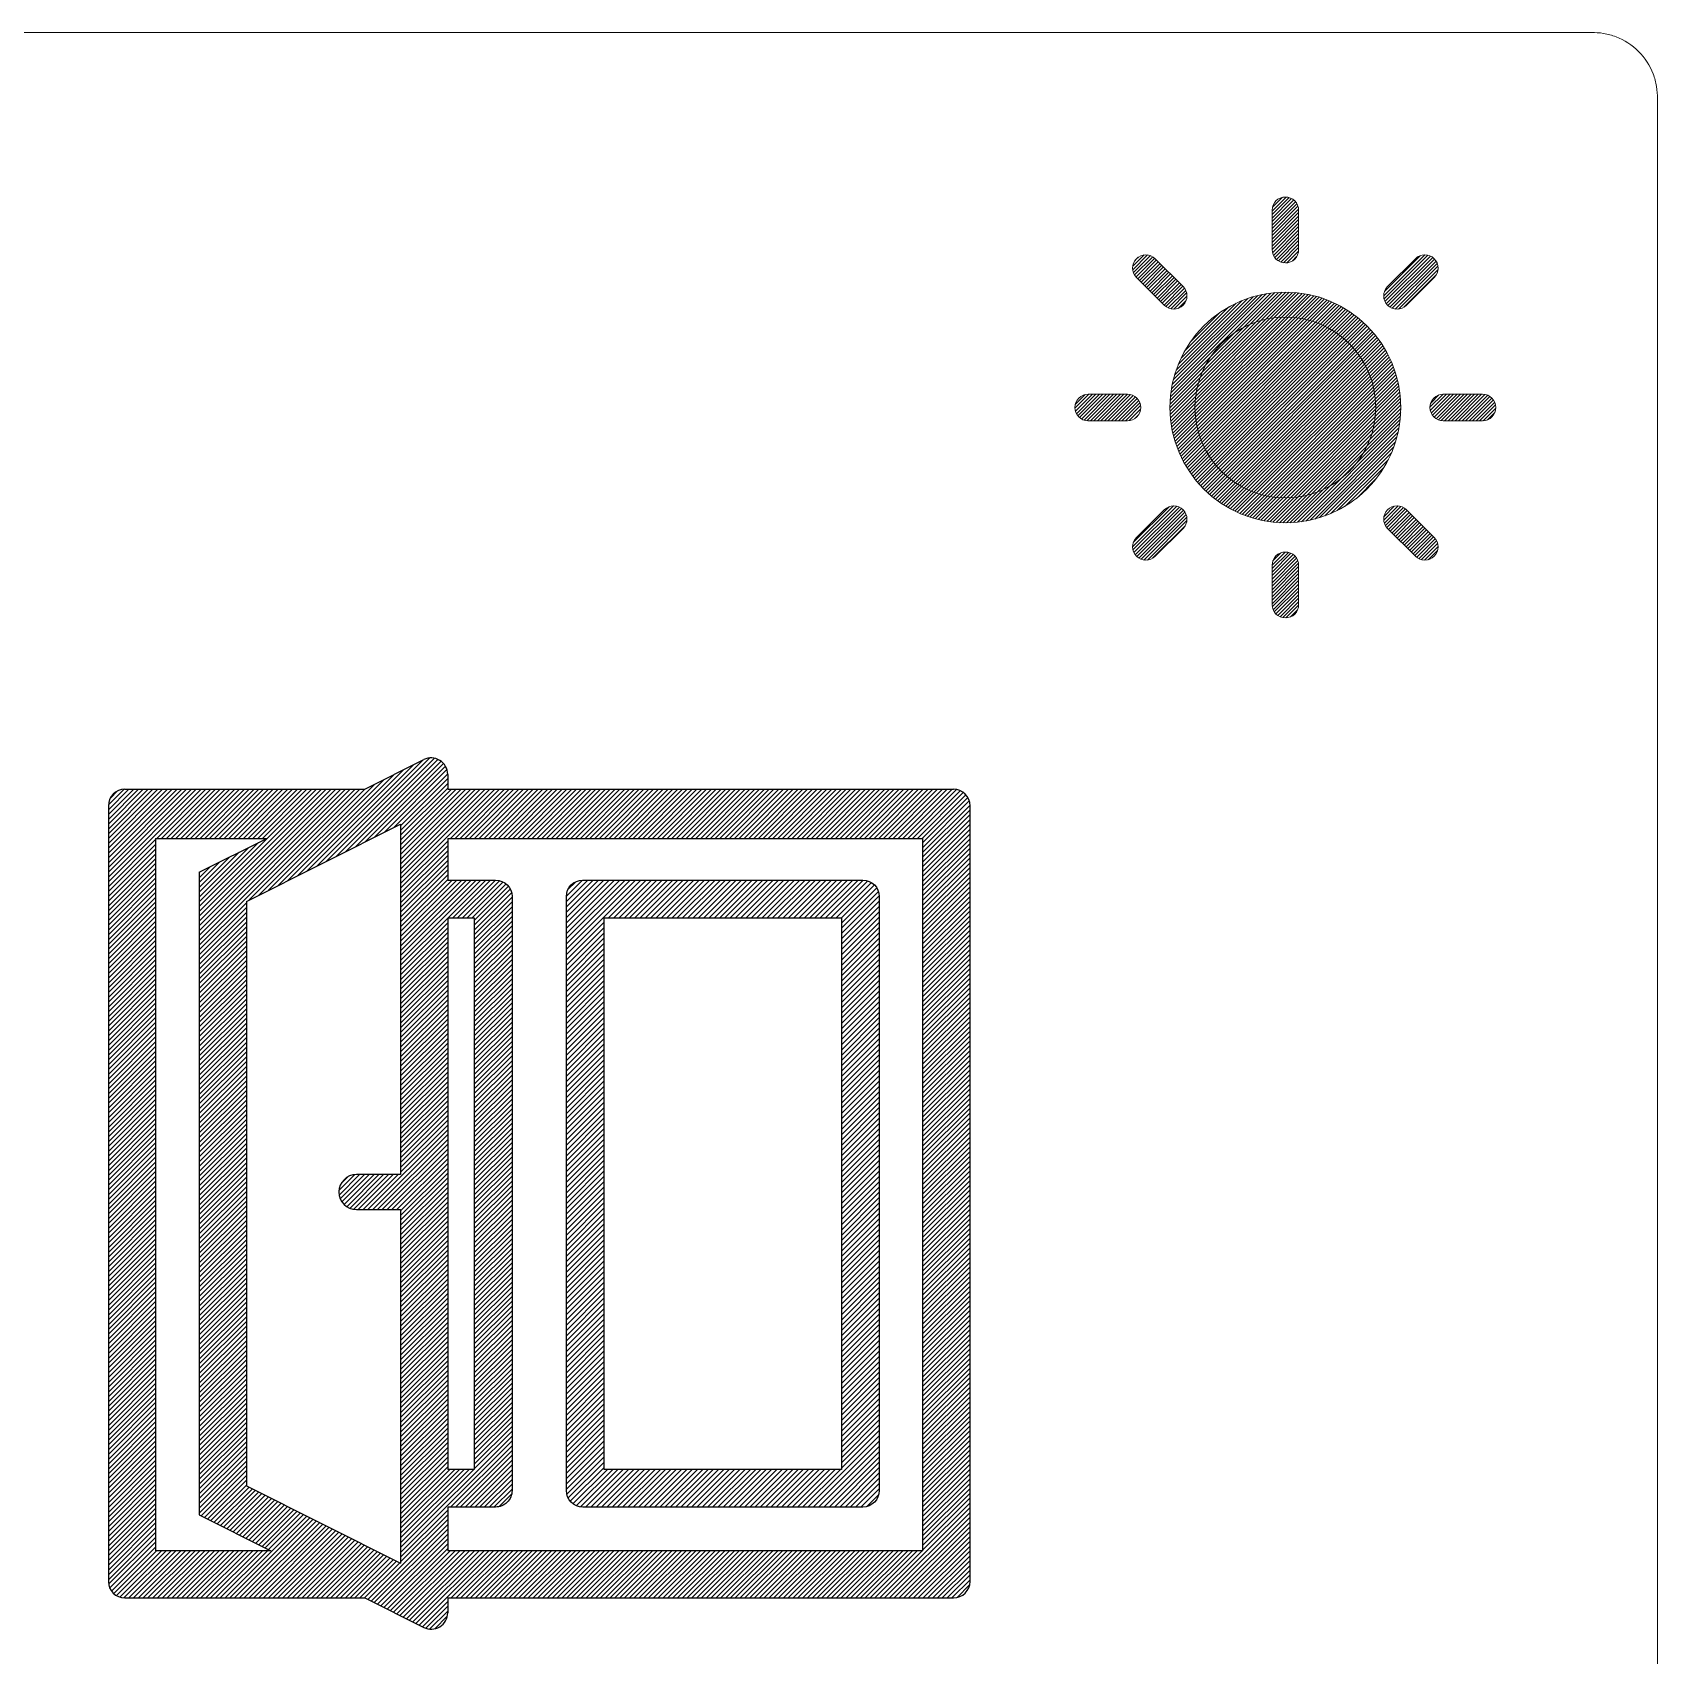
# Model space of a CAD drawing. Header units: inches. Extents: x -244 to 524, y 600 to 1121.
# Drawn here: x -165.38 to -135.37, y 940.57 to 970.56 of the extents above; entities that cross this region are included whole.
import ezdxf

# ---------------------------------------------------------------- set-up
doc = ezdxf.new("R2010")
doc.units = ezdxf.units.IN
doc.layers.add('1', color=7, linetype='Continuous', true_color=0xffffff)

msp = doc.modelspace()

# ---------------------------------------------------------------- hatches: boundary and pattern name
h = msp.add_hatch()
h.set_pattern_fill('ANSI31', color=256, scale=0.0144233040814015)
h.set_pattern_definition([(44.99999999999999, (-8550.873643385103, 1391.9566448506), (-0.03238124119076188, 0.03238124119076185), [])])
edge = h.paths.add_edge_path()
edge.add_arc((-139.6655784118657, 961.0552954636373), 0.2451961693945245, 314.9999999998824, 405.0000000001193)
edge.add_line((-139.4921985377662, 961.2286753377376), (-140.0060094402375, 961.7424862402105))
edge.add_arc((-140.179389314338, 961.5691063661105), 0.2451961693950068, 44.9999999998816, 135.0000000001184)
edge.add_arc((-140.1793893143394, 961.569106366115), 0.2451961693909246, 135.0000000006191, 225.0000000004344)
edge.add_line((-140.3527691884354, 961.3957264920165), (-139.8389582859544, 960.8819155895445))
edge.add_arc((-139.6655784118567, 961.0552954636366), 0.2451961693876446, 224.9999999990825, 314.9999999985147)
edge = h.paths.add_edge_path()
edge.add_arc((-144.8169223068859, 966.2066393586659), 0.2451961693893328, 135.0000000016177, 225.0000000010498)
edge.add_line((-144.9903021809789, 966.0332594845667), (-144.4764912785108, 965.5194485820908))
edge.add_arc((-144.3031114044085, 965.6928284561868), 0.2451961693936578, 224.9999999989661, 314.9999999987814)
edge.add_arc((-144.3031114044127, 965.6928284561843), 0.245196169394846, 314.9999999998824, 405.0000000001193)
edge.add_line((-144.129731530313, 965.8662083302846), (-144.6435424327858, 966.380019232757))
edge.add_arc((-144.8169223068864, 966.2066393586573), 0.2451961693950872, 44.9999999998816, 135.0000000001184)
edge = h.paths.add_edge_path()
edge.add_arc((-144.8169223068839, 961.0552954636345), 0.2451961693927559, 224.9999999995819, 314.9999999998187)
edge.add_line((-144.6435424327858, 960.8819155895352), (-144.129731530313, 961.3957264920076))
edge.add_arc((-144.3031114044136, 961.569106366109), 0.2451961693961323, 314.9999999998824, 405.0000000001193)
edge.add_arc((-144.3031114044077, 961.5691063661067), 0.2451961693936578, 45.0000000014824, 135.0000000012977)
edge.add_line((-144.4764912785108, 961.7424862402021), (-144.9903021809789, 961.2286753377269))
edge.add_arc((-144.8169223068847, 961.0552954636296), 0.2451961693886897, 134.9999999994958, 224.9999999989279)
edge = h.paths.add_edge_path()
edge.add_arc((-139.6655784118589, 966.2066393586547), 0.245196169391021, 45.00000000152372, 135.0000000009559)
edge.add_line((-139.8389582859592, 966.3800192327493), (-140.3527691884322, 965.8662083302769))
edge.add_arc((-140.1793893143382, 965.6928284561769), 0.2451961693904422, 134.9999999990404, 224.9999999988557)
edge.add_arc((-140.1793893143377, 965.692828456183), 0.2451961693950068, 224.9999999997697, 315.0000000000065)
edge.add_line((-140.0060094402375, 965.5194485820829), (-139.4921985377662, 966.0332594845553))
edge.add_arc((-139.6655784118662, 966.2066393586559), 0.2451961693953283, 314.9999999998824, 405.0000000001193)
edge = h.paths.add_edge_path()
edge.add_arc((-138.5987001589823, 963.6309674111468), 0.245196169396086, 8.08342382828765e-11, 90.00000000031764)
edge.add_line((-138.5987001589837, 963.876163580543), (-139.325338505759, 963.876163580543))
edge.add_arc((-139.3253385057564, 963.6309674111508), 0.245196169392107, 90.00000000061294, 180.0000000008498)
edge.add_arc((-139.3253385057608, 963.6309674111498), 0.2451961693876656, 180.0000000006112, 270.0000000004265)
edge.add_line((-139.325338505759, 963.3857712417622), (-138.5987001589837, 963.3857712417647))
edge.add_arc((-138.5987001589775, 963.6309674111558), 0.2451961693912139, 269.9999999985447, 359.9999999979768)
edge = h.paths.add_edge_path()
edge.add_arc((-145.8838005597748, 963.6309674111518), 0.2451961693872349, 180.000000001095, 270.0000000005271)
edge.add_line((-145.8838005597726, 963.3857712417646), (-145.1571622129925, 963.3857712417621))
edge.add_arc((-145.1571622129892, 963.6309674111512), 0.2451961693891435, 269.9999999992297, 359.9999999990451)
edge.add_arc((-145.1571622129937, 963.6309674111493), 0.2451961693935849, 359.9999999994972, 449.999999999734)
edge.add_line((-145.1571622129925, 963.8761635805429), (-145.8838005597695, 963.8761635805429))
edge.add_arc((-145.8838005597684, 963.6309674111492), 0.2451961693936417, 90.00000000025352, 180.0000000004904)
edge = h.paths.add_edge_path()
edge.add_arc((-142.2412503593733, 959.988417210757), 0.2451961693973365, 269.9999999992316, 359.9999999994683)
edge.add_line((-141.9960541899759, 959.9884172107547), (-141.9960541899759, 960.7150555575263))
edge.add_arc((-142.2412503593737, 960.7150555575245), 0.2451961693977913, 4.261931346081057e-10, 90.00000000066301)
edge.add_arc((-142.2412503593705, 960.7150555575316), 0.2451961693906783, 90.00000000142144, 180.0000000012367)
edge.add_line((-142.4864465287611, 960.7150555575263), (-142.486446528758, 959.9884172107531))
edge.add_arc((-142.2412503593693, 959.9884172107484), 0.245196169388656, 179.9999999988767, 269.9999999983089)
edge = h.paths.add_edge_path()
edge.add_arc((-142.2412503593695, 967.2735176115452), 0.2451961693884286, 90.00000000163878, 180.0000000010709)
edge.add_line((-142.486446528758, 967.2735176115406), (-142.4864465287611, 966.5468792647674))
edge.add_arc((-142.2412503593704, 966.5468792647621), 0.2451961693907919, 179.9999999987375, 269.9999999985528)
edge.add_arc((-142.2412503593738, 966.5468792647692), 0.245196169397905, 269.9999999993644, 359.9999999996011)
edge.add_line((-141.9960541899759, 966.5468792647674), (-141.9960541899759, 967.2735176115392))
edge.add_arc((-142.2412503593729, 967.2735176115367), 0.2451961693969955, 6.121528408678959e-10, 90.00000000084897)
edge = h.paths.add_edge_path()
edge.add_arc((-142.2412503593766, 963.6309674111471), 2.131010460711622, 0, 360.0000000000008)
edge = h.paths.add_edge_path(flags=16)
edge.add_arc((-142.2412503593766, 963.6309674111471), 1.669464730106773, -7.958078640513122e-13, 360, ccw=False)
h = msp.add_hatch()
h.set_pattern_fill('ANSI31', color=256, scale=0.0198)
h.set_pattern_definition([(45, (-24445.11322157467, 6042.631587237057), (-0.0444522677992923, 0.04445226779929231), [])])
h.paths.add_polyline_path([(-154.8220152848131, 954.203798438117), (-150.4382749776418, 954.203798438117), (-150.4382749776418, 944.0134517621854), (-154.8220152848131, 944.0134517621854)], flags=0)
edge = h.paths.add_edge_path(flags=0)
edge.add_line((-155.2140552848138, 954.9007584381164), (-150.0462349776412, 954.9007584381164))
edge.add_arc((-150.0462349776416, 954.5958384381179), 0.3049199999983556, -7.690914571867324e-11, 89.99999999992309, ccw=False)
edge.add_line((-149.7413149776432, 954.5958384381177), (-149.7413149776432, 943.6214117621847))
edge.add_arc((-150.046234977642, 943.6214117621839), 0.3049199999987648, -89.99999999984618, 1.538182914373465e-10, ccw=False)
edge.add_line((-150.0462349776412, 943.3164917621851), (-155.2140552848138, 943.3164917621851))
edge.add_arc((-155.2140552848146, 943.6214117621855), 0.304920000000402, 180.0000000001538, 270.00000000015376, ccw=False)
edge.add_line((-155.518975284815, 943.6214117621847), (-155.518975284815, 954.5958384381177))
edge.add_arc((-155.214055284815, 954.5958384381163), 0.3049199999999927, 89.99999999976927, 179.9999999997693, ccw=False)
edge = h.paths.add_edge_path(flags=16)
edge.add_line((-161.4289781007931, 943.71140787821), (-158.5819263291033, 942.282748840367))
edge.add_line((-158.5819263291033, 942.2827488403678), (-158.5819263291098, 948.8115484103587))
edge.add_line((-158.5819263291098, 948.8115484103587), (-159.3961271914559, 948.8115484103587))
edge.add_arc((-159.3961271914559, 949.1349672542456), 0.3234188438869296, 90, 270, ccw=False)
edge.add_line((-159.3961271914559, 949.4583860981326), (-158.5819263291098, 949.4583860981326))
edge.add_line((-158.5819263291098, 949.4583860981326), (-158.5819263291098, 955.9345013599377))
edge.add_line((-158.5819263291098, 955.9345013599377), (-161.4289781007964, 954.5058423220916))
edge.add_line((-161.4289781007964, 954.5058423220923), (-161.4289781007931, 943.7114078782124))
edge = h.paths.add_edge_path()
edge.add_line((-159.2423686861061, 941.6394260938141), (-158.1524036507236, 941.0924784006892))
edge.add_arc((-158.0156463291104, 941.3650103096189), 0.30492, 243.3523663310402, 360)
edge.add_line((-157.7107263291091, 941.3650103096189), (-157.7107263291091, 941.6394260938149))
edge.add_line((-157.7107263291091, 941.6394260938149), (-148.3691693092759, 941.6394260938149))
edge.add_arc((-148.3691693092792, 941.9443460938145), 0.3049199999990924, 270.0000000006774, 360.0000000003387)
edge.add_line((-148.0642493092779, 941.9443460938161), (-148.0642493093107, 956.2729041064879))
edge.add_arc((-148.3691693093119, 956.2729041064871), 0.30492, 1.302755197527456e-10, 90)
edge.add_line((-148.3691693093119, 956.5778241064875), (-157.7107263291124, 956.5778241064883))
edge.add_line((-157.7107263291091, 956.5778241064883), (-157.7107263291091, 956.8522398906875))
edge.add_arc((-158.0156463291104, 956.8522398906875), 0.30492, 0, 116.6476336689656)
edge.add_line((-158.1524036507236, 957.1247717996181), (-159.2423686861159, 956.5778241064842))
edge.add_line((-159.2423686861127, 956.577824106485), (-163.6723237691579, 956.5778241064867))
edge.add_arc((-163.6723237691579, 956.2729041064863), 0.30492, 90, 179.999999999987)
edge.add_line((-163.9772437691591, 956.2729041064863), (-163.9772437691624, 941.9443460938161))
edge.add_arc((-163.6723237691612, 941.9443460938145), 0.3049200000008931, 179.9999999996613, 269.9999999993225)
edge.add_line((-163.6723237691644, 941.6394260938149), (-159.2423686861061, 941.6394260938141))
h.paths.add_polyline_path([(-162.300178100797, 943.1738439430945), (-160.9785082672014, 942.5106260938164), (-163.1060437691617, 942.5106260938155), (-163.1060437691257, 955.6696264187137), (-161.0522377784132, 955.6696264187137), (-162.3001781007937, 955.043406257216)], flags=16)
edge = h.paths.add_edge_path(flags=16)
edge.add_line((-157.7107263291091, 943.3164917621851), (-157.7107263291091, 942.5106260938155))
edge.add_line((-157.7107263291059, 942.5106260938139), (-148.9354493092753, 942.5106260938155))
edge.add_line((-148.9354493092753, 942.5106260938155), (-148.9354493093113, 955.6696264187137))
edge.add_line((-148.9354493093113, 955.6696264187137), (-157.7107263291091, 955.6696264187137))
edge.add_line((-157.7107263291091, 955.6696264187137), (-157.7107263291091, 954.9007584381164))
edge.add_line((-157.7107263291091, 954.9007584381164), (-156.8274377936265, 954.9007584381164))
edge.add_arc((-156.8274377936253, 954.5958384381163), 0.3049199999999927, 2.3072743715601973e-10, 90.00000000023073, ccw=False)
edge.add_line((-156.5225177936253, 954.5958384381177), (-156.5225177936253, 943.6214117621847))
edge.add_arc((-156.8274377936257, 943.6214117621855), 0.304920000000402, 269.99999999984624, 359.99999999984624, ccw=False)
edge.add_line((-156.8274377936265, 943.3164917621851), (-157.7107263291091, 943.3164917621851))
h.paths.add_polyline_path([(-157.7107263291091, 954.203798438117), (-157.7107263291091, 944.0134517621854), (-157.2194777936271, 944.0134517621854), (-157.2194777936271, 954.203798438117)], flags=16)
h = msp.add_hatch()
h.set_pattern_fill('ANSI31', color=256, scale=0.02178)
h.set_pattern_definition([(45, (-28699.06002881795, 6551.387525076393), (-0.04889749457922154, 0.04889749457922155), [])])
h.paths.add_polyline_path([(-155.518975284815, 943.6214117621855, 0.4142135623730951), (-155.2140552848146, 943.3164917621851), (-150.046234977642, 943.3164917621851, 0.4142135623730951), (-149.7413149776432, 943.6214117621839), (-149.7413149776432, 954.5958384381179, 0.4142135623730952), (-150.0462349776416, 954.9007584381164), (-155.214055284815, 954.9007584381164, 0.4142135623730951), (-155.518975284815, 954.5958384381163)])
h.paths.add_polyline_path([(-154.8220152848131, 954.203798438117), (-150.4382749776418, 954.203798438117), (-150.4382749776418, 944.0134517621854), (-154.8220152848131, 944.0134517621854)], flags=16)

# ---------------------------------------------------------------- linework, layer by layer
for p, q in [((-159.2423686861159, 956.5778241064842), (-158.1524036507236, 957.1247717996181)), ((-157.7107263291091, 956.8522398906875), (-157.7107263291091, 956.5778241064883)), ((-163.6723237691579, 956.5778241064867), (-159.2423686861127, 956.577824106485)), ((-157.7107263291124, 956.5778241064883), (-148.3691693093119, 956.5778241064875)), ((-163.9772437691591, 956.2729041064863), (-163.9772437691624, 941.9443460938161)), ((-148.0642493092779, 941.9443460938161), (-148.0642493093107, 956.2729041064879)), ((-161.4289781007964, 954.5058423220916), (-158.5819263291098, 955.9345013599377)), ((-158.5819263291098, 955.9345013599377), (-158.5819263291098, 949.4583860981326)), ((-162.300178100797, 955.0434062572119), (-161.0522377784132, 955.6696264187137)), ((-157.7107263291091, 955.6696264187137), (-157.7107263291091, 954.9007584381164)), ((-162.3001781007937, 955.043406257216), (-162.300178100797, 943.1738439430904)), ((-161.4289781007964, 954.5058423220923), (-161.4289781007931, 943.7114078782124)), ((-157.7107263291091, 954.203798438117), (-157.7107263291091, 944.0134517621854)), ((-158.5819263291098, 948.8115484103587), (-158.5819263291033, 942.2827488403678)), ((-161.4289781007931, 943.71140787821), (-158.5819263291033, 942.282748840367)), ((-157.7107263291091, 943.3164917621851), (-157.7107263291091, 942.5106260938155)), ((-162.300178100797, 943.1738439430945), (-160.9785082672014, 942.5106260938164)), ((-160.9785082672014, 942.5106260938164), (-163.1060437691617, 942.5106260938155)), ((-148.9354493092753, 942.5106260938155), (-157.7107263291059, 942.5106260938139)), ((-163.6723237691644, 941.6394260938149), (-159.2423686861061, 941.6394260938141)), ((-159.2423686861061, 941.6394260938141), (-158.1524036507236, 941.0924784006892)), ((-157.7107263291091, 941.6394260938149), (-148.3691693092759, 941.6394260938149)), ((-157.7107263291091, 941.6394260938149), (-157.7107263291091, 941.3650103096189))]:
    msp.add_line(p, q)
at = {"lineweight": 5}
for points in [[(-142.2412503593766, 967.5187137809337, 0.4142135623701922), (-142.486446528758, 967.2735176115407), (-142.4864465287611, 966.5468792647675, 0.414213562372151), (-142.2412503593766, 966.3016830953713, 0.4142135623743056), (-141.9960541899759, 966.5468792647675), (-141.9960541899759, 967.2735176115393, 0.4142135623743056)], [(-144.990302180987, 966.3800192327571, 0.4142135623701922), (-144.9903021809789, 966.0332594845665), (-144.4764912785108, 965.5194485820907, 0.414213562372151), (-144.129731530313, 965.5194485820839, 0.4142135623743056), (-144.129731530313, 965.8662083302847), (-144.6435424327858, 966.3800192327571, 0.4142135623743056)], [(-139.4921985377662, 966.3800192327567, 0.4142135623701922), (-139.8389582859592, 966.3800192327492), (-140.3527691884322, 965.8662083302768, 0.414213562372151), (-140.3527691884385, 965.5194485820834, 0.4142135623743056), (-140.0060094402375, 965.5194485820828), (-139.4921985377662, 966.0332594845552, 0.4142135623743056)], [(-146.1289967291621, 963.6309674111471, 0.4142135623701922), (-145.8838005597726, 963.3857712417646), (-145.1571622129925, 963.3857712417621, 0.414213562372151), (-144.9119660436001, 963.6309674111471, 0.4142135623743056), (-145.1571622129925, 963.8761635805429), (-145.8838005597695, 963.8761635805429, 0.4142135623743056)], [(-138.3535039895862, 963.6309674111471, -0.4142135623701922), (-138.5987001589837, 963.3857712417646), (-139.325338505759, 963.3857712417621, -0.414213562372151), (-139.5705346751485, 963.6309674111471, -0.4142135623743056), (-139.325338505759, 963.8761635805429), (-138.5987001589837, 963.8761635805429, -0.4142135623743056)], [(-144.9903021809837, 960.8819155895371, -0.4142135623701922), (-144.9903021809789, 961.2286753377268), (-144.4764912785108, 961.742486240202, -0.414213562372151), (-144.129731530313, 961.7424862402104, -0.4142135623743056), (-144.129731530313, 961.3957264920077), (-144.6435424327858, 960.8819155895353, -0.4142135623743056)], [(-139.4921985377662, 960.8819155895371, -0.4142135623701922), (-139.8389582859544, 960.8819155895444), (-140.3527691884354, 961.3957264920164, -0.414213562372151), (-140.3527691884385, 961.7424862402104, -0.4142135623743056), (-140.0060094402375, 961.7424862402104), (-139.4921985377662, 961.2286753377375, -0.4142135623743056)], [(-142.2412503593766, 959.7432210413597, -0.4142135623701922), (-142.486446528758, 959.9884172107531), (-142.4864465287611, 960.7150555575263, -0.414213562372151), (-142.2412503593766, 960.9602517269223, -0.4142135623743056), (-141.9960541899759, 960.7150555575263), (-141.9960541899759, 959.9884172107547, -0.4142135623743056)]]:
    msp.add_lwpolyline(points, format="xyb", close=True, dxfattribs=at)
for points in [[(-163.1060437691257, 955.6696264187137), (-161.0522377784132, 955.6696264187129)], [(-163.1060437691257, 955.6696264187137), (-163.1060437691617, 942.5106260938155)], [(-157.7107263291091, 955.6696264187137), (-148.9354493093113, 955.6696264187137)], [(-148.9354493092753, 942.5106260938155), (-148.9354493093113, 955.6696264187137)], [(-157.7107263291091, 954.203798438117), (-157.2194777936271, 954.203798438117), (-157.2194777936271, 944.0134517621854), (-157.7107263291091, 944.0134517621854)]]:
    msp.add_lwpolyline(points)
for points in [[(-157.7107263291091, 954.9007584381164), (-156.8274377936265, 954.9007584381164, -0.414213562373095), (-156.5225177936253, 954.5958384381177), (-156.5225177936253, 943.6214117621847, -0.414213562373095), (-156.8274377936265, 943.3164917621851), (-157.7107263291091, 943.3164917621851)], [(-158.5819263291098, 949.4583860981326), (-159.3961271914559, 949.4583860981326, 1), (-159.3961271914559, 948.8115484103587), (-158.5819263291098, 948.8115484103587)]]:
    msp.add_lwpolyline(points, format="xyb")
msp.add_lwpolyline([(-155.2140552848138, 954.9007584381164), (-150.0462349776412, 954.9007584381164, -0.414213562373095), (-149.7413149776432, 954.5958384381177), (-149.7413149776432, 943.6214117621847, -0.414213562373095), (-150.0462349776412, 943.3164917621851), (-155.2140552848138, 943.3164917621851, -0.414213562373095), (-155.518975284815, 943.6214117621847), (-155.518975284815, 954.5958384381177, -0.414213562373095)], format="xyb", close=True)
msp.add_lwpolyline([(-154.8220152848131, 954.203798438117), (-150.4382749776418, 954.203798438117), (-150.4382749776418, 944.0134517621854), (-154.8220152848131, 944.0134517621854)], close=True)
for radius in [2.131010460711622, 1.669464730106773]:
    msp.add_circle((-142.2412503593766, 963.6309674111471), radius, dxfattribs=at)
for centre, radius, start, end in [((-158.0156463291104, 956.8522398906875), 0.3049200000000001, 0, 116.6476336689523), ((-163.6723237691579, 956.2729041064863), 0.30492, 90, 180), ((-148.3691693093119, 956.2729041064871), 0.30492, 0, 90), ((-163.6723237691612, 941.9443460938145), 0.3049200000008932, 180, 269.9999999993271), ((-148.3691693092792, 941.9443460938145), 0.3049199999990924, 270.0000000006729, 0), ((-158.0156463291104, 941.3650103096189), 0.3049200000000001, 243.3523663310477, 0)]:
    msp.add_arc(centre, radius, start, end)
at = {"layer": '1', "color": 7, "linetype": 'Continuous', "lineweight": 18}
for p, q in [((-136.5636118145117, 970.558942723947), (-223.2442728145117, 970.558942723947)), ((-135.3690408145117, 923.163692723947), (-135.3689768145117, 969.3647607239468))]:
    msp.add_line(p, q, dxfattribs=at)
msp.add_open_spline([(-135.3689766672984, 969.3647603146987), (-135.3691514767684, 969.3827572004129), (-135.3734989226666, 969.4880461867003), (-135.3991169014581, 969.6380265661751), (-135.4199682292459, 969.7159834087388), (-135.5081422396396, 969.944630367992), (-135.6011582826161, 970.0890525404948), (-135.8377094849821, 970.3258974634387), (-135.9820506139628, 970.41913411816), (-136.2108044668877, 970.5076254096248), (-136.2888356711598, 970.5285789810641), (-136.439069550679, 970.5543545350715), (-136.5456051882676, 970.5587814757218), (-136.5636119107805, 970.5589426523347)], degree=3, knots=[0, 0, 0, 0, 0.125, 0.125, 0.25, 0.25, 0.499999999999999, 0.499999999999999, 0.749999999999998, 0.749999999999998, 0.874999999999999, 0.874999999999999, 1, 1, 1, 1], dxfattribs=at)

doc.saveas('drawing.dxf')
